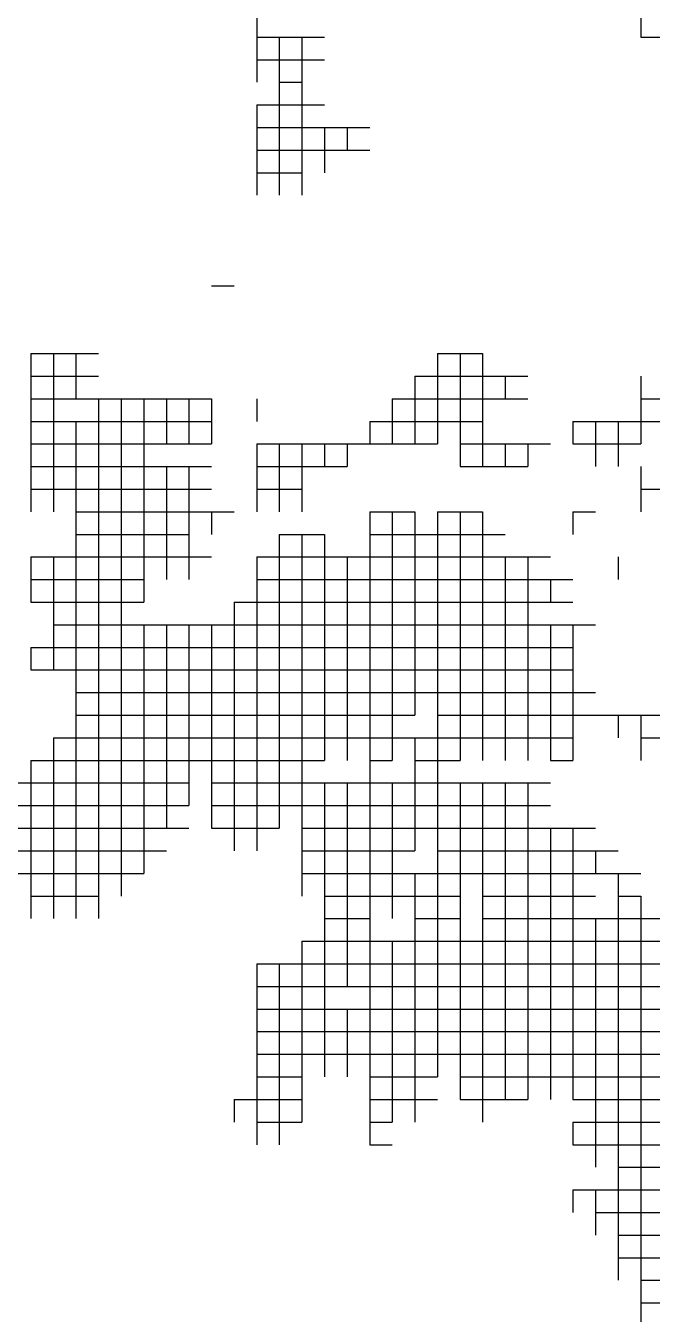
# Model space of a CAD drawing. Header units: millimetres. Extents: x 13268 to 164478, y 289082 to 363688.
# Drawn here: x 93818 to 95828, y 346997 to 351127 of the extents above; entities that cross this region are included whole.
import ezdxf

# ---------------------------------------------------------------- set-up
doc = ezdxf.new("R2010")
doc.units = ezdxf.units.MM

# ---------------------------------------------------------------- blocks, each defined once
blk = doc.blocks.new('A$C777A1F98')
for p, q in [((1250.7, 4269.6), (1250.7, 3752)), ((517.5, 3795.2), (517.5, 3665.8)), ((517.5, 3752), (603.8, 3752)), ((517.5, 3752), (646.9, 3752)), ((560.7, 3752), (560.7, 3450.2)), ((603.8, 3752), (603.8, 3450.2)), ((603.8, 3752), (603.8, 3665.8)), ((1250.7, 3752), (1293.8, 3752)), ((517.5, 3708.9), (646.9, 3708.9)), ((560.7, 3665.8), (603.8, 3665.8)), ((560.7, 3665.8), (603.8, 3665.8)), ((517.5, 3622.7), (646.9, 3622.7)), ((517.5, 3622.7), (517.5, 3450.2)), ((603.8, 3622.7), (603.8, 3493.3)), ((517.5, 3579.5), (690, 3579.5)), ((517.5, 3579.5), (733.2, 3579.5)), ((646.9, 3579.5), (646.9, 3493.3)), ((646.9, 3579.5), (646.9, 3493.3)), ((690, 3579.5), (690, 3536.4)), ((517.5, 3536.4), (733.2, 3536.4)), ((517.5, 3536.4), (690, 3536.4)), ((517.5, 3536.4), (517.5, 3450.2)), ((517.5, 3493.3), (603.8, 3493.3)), ((431.3, 3277.7), (474.4, 3277.7)), ((86.3, 3148.3), (215.6, 3148.3)), ((86.3, 3148.3), (86.3, 2846.4)), ((129.4, 3148.3), (129.4, 2846.4)), ((129.4, 3148.3), (129.4, 2846.4)), ((172.5, 3148.3), (172.5, 3062)), ((862.5, 3148.3), (948.8, 3148.3)), ((862.5, 3148.3), (862.5, 2975.8)), ((905.7, 3148.3), (948.8, 3148.3)), ((905.7, 3148.3), (905.7, 2932.6)), ((905.7, 3148.3), (905.7, 2932.6)), ((948.8, 3148.3), (948.8, 2932.6)), ((86.3, 3105.1), (215.6, 3105.1)), ((819.4, 3105.1), (1035, 3105.1)), ((819.4, 3105.1), (819.4, 2975.8)), ((948.8, 3105.1), (948.8, 3018.9)), ((991.9, 3105.1), (991.9, 3062)), ((1250.7, 3105.1), (1250.7, 2975.8)), ((86.3, 3062), (215.6, 3062)), ((86.3, 3062), (172.5, 3062)), ((86.3, 3062), (86.3, 2975.8)), ((215.6, 3062), (301.9, 3062)), ((215.6, 3062), (215.6, 2113.2)), ((258.8, 3062), (258.8, 2113.2)), ((301.9, 3062), (431.3, 3062)), ((301.9, 3062), (301.9, 2975.8)), ((345, 3062), (345, 2975.8)), ((388.1, 3062), (431.3, 3062)), ((388.1, 3062), (388.1, 2975.8)), ((388.1, 3062), (388.1, 2975.8)), ((431.3, 3062), (431.3, 2975.8)), ((517.5, 3062), (517.5, 3018.9)), ((776.3, 3062), (991.9, 3062)), ((776.3, 3062), (776.3, 2975.8)), ((819.4, 3062), (1035, 3062)), ((819.4, 3062), (819.4, 2975.8)), ((1250.7, 3062), (1423.2, 3062)), ((1250.7, 3062), (1466.3, 3062)), ((1250.7, 3062), (1250.7, 2975.8)), ((86.3, 3018.9), (215.6, 3018.9)), ((172.5, 3018.9), (172.5, 2070.1)), ((215.6, 3018.9), (431.3, 3018.9)), ((301.9, 3018.9), (301.9, 2673.9)), ((733.2, 3018.9), (948.8, 3018.9)), ((733.2, 3018.9), (733.2, 2975.8)), ((733.2, 3018.9), (733.2, 2975.8)), ((1121.3, 3018.9), (1638.8, 3018.9)), ((1121.3, 3018.9), (1121.3, 2975.8)), ((1121.3, 3018.9), (1121.3, 2975.8)), ((1164.4, 3018.9), (1164.4, 2932.6)), ((1207.6, 3018.9), (1207.6, 2932.6)), ((1207.6, 3018.9), (1207.6, 2932.6)), ((86.3, 2975.8), (215.6, 2975.8)), ((86.3, 2975.8), (215.6, 2975.8)), ((215.6, 2975.8), (431.3, 2975.8)), ((215.6, 2975.8), (301.9, 2975.8)), ((517.5, 2975.8), (560.7, 2975.8)), ((517.5, 2975.8), (733.2, 2975.8)), ((517.5, 2975.8), (517.5, 2932.6)), ((517.5, 2975.8), (517.5, 2846.4)), ((560.7, 2975.8), (560.7, 2846.4)), ((603.8, 2975.8), (603.8, 2846.4)), ((603.8, 2975.8), (603.8, 2932.6)), ((646.9, 2975.8), (862.5, 2975.8)), ((646.9, 2975.8), (646.9, 2932.6)), ((646.9, 2975.8), (646.9, 2932.6)), ((690, 2975.8), (690, 2932.6)), ((905.7, 2975.8), (991.9, 2975.8)), ((905.7, 2975.8), (1078.2, 2975.8)), ((948.8, 2975.8), (948.8, 2932.6)), ((991.9, 2975.8), (991.9, 2932.6)), ((1035, 2975.8), (1035, 2932.6)), ((1035, 2975.8), (1035, 2932.6)), ((1121.3, 2975.8), (1250.7, 2975.8)), ((1164.4, 2975.8), (1250.7, 2975.8)), ((86.3, 2932.6), (301.9, 2932.6)), ((86.3, 2932.6), (431.3, 2932.6)), ((86.3, 2932.6), (86.3, 2889.5)), ((215.6, 2932.6), (215.6, 2156.3)), ((301.9, 2932.6), (301.9, 2717)), ((345, 2932.6), (345, 2717)), ((388.1, 2932.6), (388.1, 2717)), ((388.1, 2932.6), (388.1, 2803.3)), ((517.5, 2932.6), (690, 2932.6)), ((517.5, 2932.6), (603.8, 2932.6)), ((905.7, 2932.6), (1035, 2932.6)), ((1250.7, 2932.6), (1250.7, 2846.4)), ((86.3, 2889.5), (431.3, 2889.5)), ((517.5, 2889.5), (603.8, 2889.5)), ((1250.7, 2889.5), (1380.1, 2889.5)), ((1250.7, 2889.5), (1250.7, 2846.4)), ((172.5, 2846.4), (474.4, 2846.4)), ((172.5, 2846.4), (431.3, 2846.4)), ((431.3, 2846.4), (431.3, 2803.3)), ((733.2, 2846.4), (819.4, 2846.4)), ((733.2, 2846.4), (733.2, 2070.1)), ((776.3, 2846.4), (776.3, 2372)), ((819.4, 2846.4), (819.4, 2458.2)), ((862.5, 2846.4), (948.8, 2846.4)), ((862.5, 2846.4), (862.5, 2458.2)), ((905.7, 2846.4), (905.7, 2501.4)), ((905.7, 2846.4), (905.7, 2372)), ((948.8, 2846.4), (948.8, 2372)), ((1121.3, 2846.4), (1164.4, 2846.4)), ((1121.3, 2846.4), (1164.4, 2846.4)), ((1121.3, 2846.4), (1121.3, 2803.3)), ((172.5, 2803.3), (388.1, 2803.3)), ((560.7, 2803.3), (646.9, 2803.3)), ((560.7, 2803.3), (560.7, 2242.6)), ((603.8, 2803.3), (603.8, 2242.6)), ((603.8, 2803.3), (603.8, 2328.9)), ((646.9, 2803.3), (646.9, 2372)), ((733.2, 2803.3), (991.9, 2803.3)), ((733.2, 2803.3), (733.2, 2372)), ((819.4, 2803.3), (819.4, 2458.2)), ((948.8, 2803.3), (948.8, 2372)), ((86.3, 2760.1), (388.1, 2760.1)), ((86.3, 2760.1), (431.3, 2760.1)), ((86.3, 2760.1), (86.3, 2673.9)), ((86.3, 2760.1), (86.3, 2673.9)), ((129.4, 2760.1), (129.4, 2630.7)), ((129.4, 2760.1), (129.4, 2544.5)), ((388.1, 2760.1), (388.1, 2717)), ((517.5, 2760.1), (1035, 2760.1)), ((517.5, 2760.1), (1078.2, 2760.1)), ((517.5, 2760.1), (517.5, 2199.5)), ((646.9, 2760.1), (646.9, 2372)), ((690, 2760.1), (690, 2372)), ((991.9, 2760.1), (991.9, 2372)), ((1035, 2760.1), (1035, 2372)), ((1035, 2760.1), (1035, 2372)), ((1207.6, 2760.1), (1207.6, 2717)), ((86.3, 2717), (301.9, 2717)), ((517.5, 2717), (1121.3, 2717)), ((517.5, 2717), (517.5, 2199.5)), ((1078.2, 2717), (1078.2, 2673.9)), ((86.3, 2673.9), (301.9, 2673.9)), ((129.4, 2673.9), (301.9, 2673.9)), ((474.4, 2673.9), (1121.3, 2673.9)), ((474.4, 2673.9), (1078.2, 2673.9)), ((474.4, 2673.9), (474.4, 2199.5)), ((129.4, 2630.7), (388.1, 2630.7)), ((129.4, 2630.7), (1164.4, 2630.7)), ((129.4, 2630.7), (129.4, 2544.5)), ((301.9, 2630.7), (301.9, 2156.3)), ((301.9, 2630.7), (301.9, 2156.3)), ((345, 2630.7), (345, 2242.6)), ((388.1, 2630.7), (388.1, 2285.7)), ((388.1, 2630.7), (388.1, 2372)), ((431.3, 2630.7), (1078.2, 2630.7)), ((431.3, 2630.7), (431.3, 2328.9)), ((431.3, 2630.7), (431.3, 2242.6)), ((1078.2, 2630.7), (1078.2, 2372)), ((1121.3, 2630.7), (1121.3, 2544.5)), ((1121.3, 2630.7), (1121.3, 2587.6)), ((86.3, 2587.6), (1121.3, 2587.6)), ((86.3, 2587.6), (86.3, 2544.5)), ((86.3, 2544.5), (1121.3, 2544.5)), ((172.5, 2544.5), (1121.3, 2544.5)), ((1121.3, 2544.5), (1121.3, 2372)), ((172.5, 2501.4), (905.7, 2501.4)), ((905.7, 2501.4), (1164.4, 2501.4)), ((1121.3, 2501.4), (1121.3, 2415.1)), ((172.5, 2458.2), (819.4, 2458.2)), ((172.5, 2458.2), (819.4, 2458.2)), ((862.5, 2458.2), (1164.4, 2458.2)), ((862.5, 2458.2), (862.5, 2027)), ((905.7, 2458.2), (1250.7, 2458.2)), ((905.7, 2458.2), (905.7, 2372)), ((1207.6, 2458.2), (1293.8, 2458.2)), ((1207.6, 2458.2), (1207.6, 2415.1)), ((1207.6, 2458.2), (1207.6, 2415.1)), ((1250.7, 2458.2), (1250.7, 2415.1)), ((1250.7, 2458.2), (1250.7, 2372)), ((129.4, 2415.1), (819.4, 2415.1)), ((129.4, 2415.1), (129.4, 2070.1)), ((819.4, 2415.1), (1121.3, 2415.1)), ((819.4, 2415.1), (819.4, 2372)), ((1250.7, 2415.1), (1336.9, 2415.1)), ((86.3, 2372), (388.1, 2372)), ((86.3, 2372), (86.3, 2113.2)), ((86.3, 2372), (86.3, 2070.1)), ((129.4, 2372), (646.9, 2372)), ((129.4, 2372), (129.4, 2070.1)), ((431.3, 2372), (646.9, 2372)), ((733.2, 2372), (776.3, 2372)), ((733.2, 2372), (776.3, 2372)), ((733.2, 2372), (733.2, 1725.1)), ((819.4, 2372), (905.7, 2372)), ((819.4, 2372), (819.4, 2199.5)), ((862.5, 2372), (905.7, 2372)), ((1078.2, 2372), (1121.3, 2372)), ((0, 2328.9), (388.1, 2328.9)), ((0, 2328.9), (388.1, 2328.9)), ((431.3, 2328.9), (603.8, 2328.9)), ((431.3, 2328.9), (1078.2, 2328.9)), ((603.8, 2328.9), (603.8, 2113.2)), ((646.9, 2328.9), (1035, 2328.9)), ((646.9, 2328.9), (646.9, 1768.2)), ((646.9, 2328.9), (646.9, 1768.2)), ((690, 2328.9), (690, 1940.7)), ((776.3, 2328.9), (776.3, 2070.1)), ((819.4, 2328.9), (819.4, 2199.5)), ((905.7, 2328.9), (905.7, 2070.1)), ((905.7, 2328.9), (905.7, 2113.2)), ((948.8, 2328.9), (948.8, 2113.2)), ((948.8, 2328.9), (948.8, 1682)), ((991.9, 2328.9), (991.9, 1725.1)), ((1035, 2328.9), (1035, 1725.1)), ((1035, 2328.9), (1035, 1725.1)), ((0, 2285.7), (388.1, 2285.7)), ((431.3, 2285.7), (1078.2, 2285.7)), ((0, 2242.6), (388.1, 2242.6)), ((0, 2242.6), (345, 2242.6)), ((431.3, 2242.6), (560.7, 2242.6)), ((474.4, 2242.6), (560.7, 2242.6)), ((603.8, 2242.6), (1121.3, 2242.6)), ((603.8, 2242.6), (1164.4, 2242.6)), ((1078.2, 2242.6), (1078.2, 1725.1)), ((1121.3, 2242.6), (1121.3, 1725.1)), ((1121.3, 2242.6), (1121.3, 1725.1)), ((0, 2199.5), (345, 2199.5)), ((603.8, 2199.5), (819.4, 2199.5)), ((862.5, 2199.5), (1207.6, 2199.5)), ((1164.4, 2199.5), (1164.4, 2156.3)), ((0, 2156.3), (301.9, 2156.3)), ((0, 2156.3), (215.6, 2156.3)), ((215.6, 2156.3), (301.9, 2156.3)), ((603.8, 2156.3), (819.4, 2156.3)), ((603.8, 2156.3), (1164.4, 2156.3)), ((603.8, 2156.3), (603.8, 2113.2)), ((819.4, 2156.3), (819.4, 2070.1)), ((819.4, 2156.3), (819.4, 2027)), ((862.5, 2156.3), (1207.6, 2156.3)), ((1207.6, 2156.3), (1250.7, 2156.3)), ((1207.6, 2156.3), (1207.6, 1595.7)), ((1207.6, 2156.3), (1207.6, 1552.6)), ((86.3, 2113.2), (215.6, 2113.2)), ((215.6, 2113.2), (215.6, 2070.1)), ((646.9, 2113.2), (905.7, 2113.2)), ((948.8, 2113.2), (1164.4, 2113.2)), ((1207.6, 2113.2), (1250.7, 2113.2)), ((1250.7, 2113.2), (1250.7, 1336.9)), ((646.9, 2070.1), (733.2, 2070.1)), ((646.9, 2070.1), (733.2, 2070.1)), ((819.4, 2070.1), (905.7, 2070.1)), ((819.4, 2070.1), (905.7, 2070.1)), ((905.7, 2070.1), (905.7, 1725.1)), ((948.8, 2070.1), (1509.4, 2070.1)), ((948.8, 2070.1), (1552.6, 2070.1)), ((1164.4, 2070.1), (1164.4, 1595.7)), ((1250.7, 2070.1), (1250.7, 991.9)), ((603.8, 2027), (819.4, 2027)), ((603.8, 2027), (1638.8, 2027)), ((603.8, 2027), (603.8, 1768.2)), ((733.2, 2027), (733.2, 1638.8)), ((776.3, 2027), (776.3, 1682)), ((819.4, 2027), (819.4, 1682)), ((819.4, 2027), (819.4, 1725.1)), ((862.5, 2027), (862.5, 1768.2)), ((905.7, 2027), (948.8, 2027)), ((905.7, 2027), (905.7, 1725.1)), ((948.8, 2027), (1638.8, 2027)), ((948.8, 2027), (948.8, 1682)), ((517.5, 1983.8), (1509.4, 1983.8)), ((517.5, 1983.8), (517.5, 1854.5)), ((517.5, 1983.8), (517.5, 1638.8)), ((560.7, 1983.8), (560.7, 1638.8)), ((603.8, 1983.8), (603.8, 1682)), ((517.5, 1940.7), (1509.4, 1940.7)), ((517.5, 1940.7), (690, 1940.7)), ((733.2, 1940.7), (1423.2, 1940.7)), ((517.5, 1897.6), (1423.2, 1897.6)), ((690, 1897.6), (690, 1768.2)), ((517.5, 1854.5), (1423.2, 1854.5)), ((517.5, 1854.5), (1423.2, 1854.5)), ((517.5, 1811.3), (1423.2, 1811.3)), ((517.5, 1811.3), (1423.2, 1811.3)), ((517.5, 1768.2), (603.8, 1768.2)), ((517.5, 1768.2), (517.5, 1638.8)), ((733.2, 1768.2), (862.5, 1768.2)), ((905.7, 1768.2), (1466.3, 1768.2)), ((474.4, 1725.1), (603.8, 1725.1)), ((474.4, 1725.1), (603.8, 1725.1)), ((474.4, 1725.1), (474.4, 1682)), ((733.2, 1725.1), (862.5, 1725.1)), ((733.2, 1725.1), (819.4, 1725.1)), ((905.7, 1725.1), (1035, 1725.1)), ((948.8, 1725.1), (991.9, 1725.1)), ((1121.3, 1725.1), (1509.4, 1725.1)), ((1164.4, 1725.1), (1768.2, 1725.1)), ((517.5, 1682), (603.8, 1682)), ((733.2, 1682), (776.3, 1682)), ((1121.3, 1682), (2372, 1682)), ((1121.3, 1682), (1121.3, 1638.8)), ((733.2, 1638.8), (776.3, 1638.8)), ((1121.3, 1638.8), (2113.2, 1638.8)), ((1164.4, 1638.8), (1940.7, 1638.8)), ((1207.6, 1595.7), (1682, 1595.7)), ((1121.3, 1552.6), (1207.6, 1552.6)), ((1121.3, 1552.6), (1121.3, 1509.4)), ((1164.4, 1552.6), (1164.4, 1466.3)), ((1207.6, 1552.6), (1638.8, 1552.6)), ((1207.6, 1552.6), (1207.6, 1380.1)), ((1250.7, 1552.6), (1638.8, 1552.6)), ((1164.4, 1509.4), (1638.8, 1509.4)), ((1164.4, 1509.4), (1638.8, 1509.4)), ((1207.6, 1509.4), (1207.6, 1423.2)), ((1207.6, 1466.3), (1682, 1466.3)), ((1207.6, 1423.2), (1336.9, 1423.2)), ((1207.6, 1423.2), (1336.9, 1423.2)), ((1250.7, 1380.1), (1638.8, 1380.1)), ((1250.7, 1336.9), (1638.8, 1336.9)), ((1250.7, 1336.9), (1638.8, 1336.9))]:
    blk.add_line(p, q)

msp = doc.modelspace()

# ---------------------------------------------------------------- block references
at = {"xscale": 1.68, "yscale": 1.68, "zscale": 1.68}
msp.add_blockref('A$C777A1F98', (93689.7, 344787.3), dxfattribs=at)

doc.saveas('drawing.dxf')
